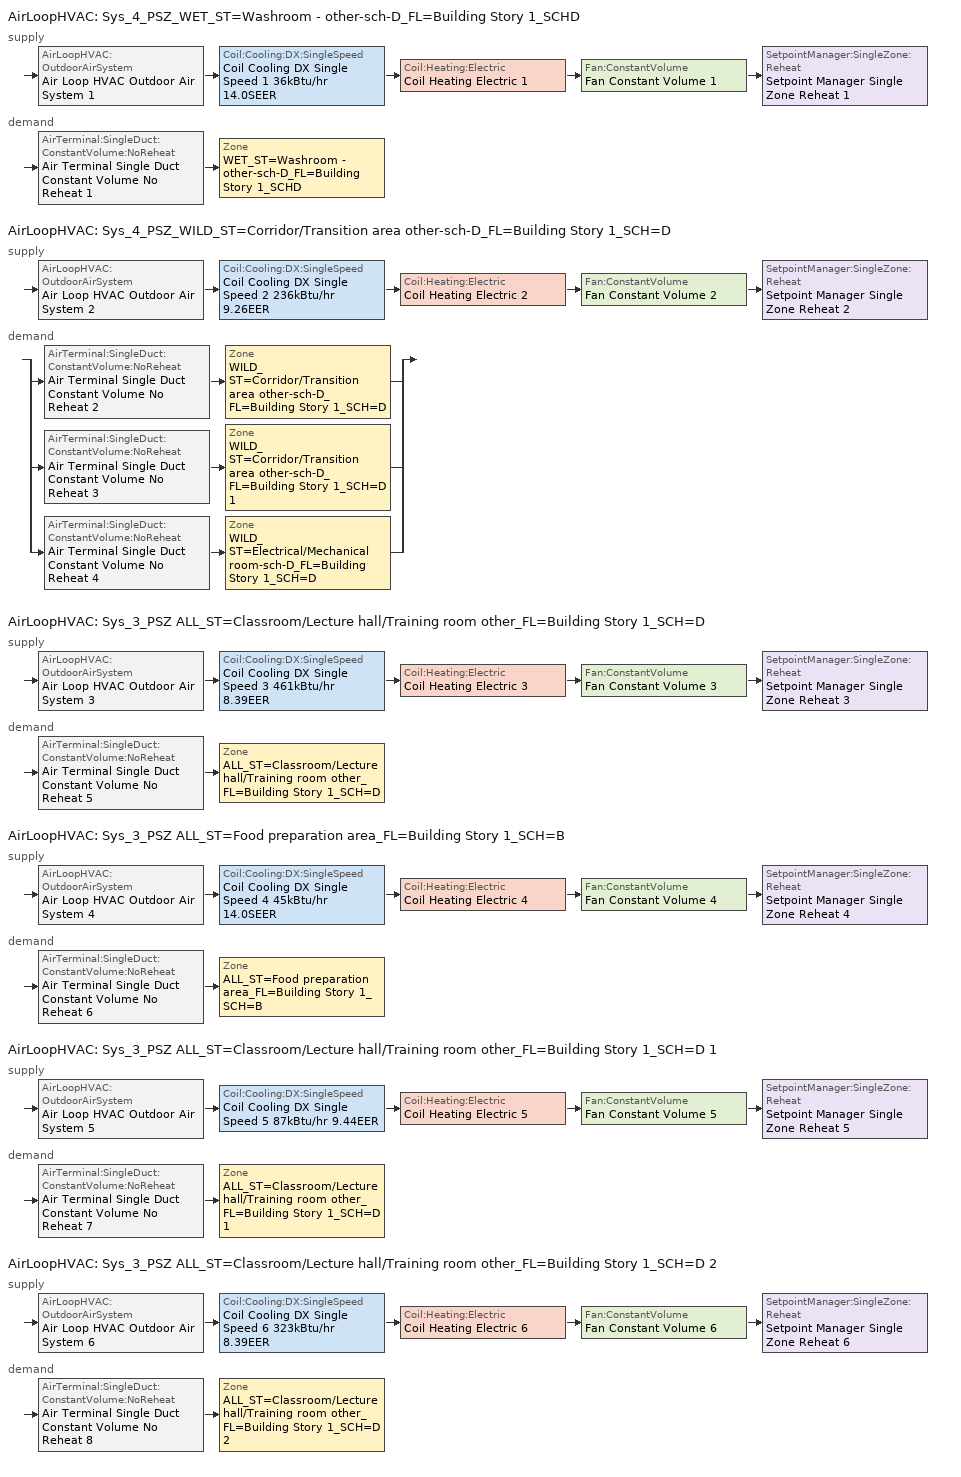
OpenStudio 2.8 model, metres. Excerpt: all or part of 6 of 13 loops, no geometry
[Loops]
AirLoopHVAC 'Sys_4_PSZ_WET_ST=Washroom - other-sch-D_FL=Building Story 1_SCHD'
 supply: AirLoopHVAC:OutdoorAirSystem 'Air Loop HVAC Outdoor Air System 1' > Coil:Cooling:DX:SingleSpeed 'Coil Cooling DX Single Speed 1 36kBtu/hr 14.0SEER' > Coil:Heating:Electric 'Coil Heating Electric 1' > Fan:ConstantVolume 'Fan Constant Volume 1' > SetpointManager:SingleZone:Reheat 'Setpoint Manager Single Zone Reheat 1'
 demand: AirTerminal:SingleDuct:ConstantVolume:NoReheat 'Air Terminal Single Duct Constant Volume No Reheat 1' > Zone 'WET_ST=Washroom - other-sch-D_FL=Building Story 1_SCHD'
AirLoopHVAC 'Sys_4_PSZ_WILD_ST=Corridor/Transition area other-sch-D_FL=Building Story 1_SCH=D'
 supply: AirLoopHVAC:OutdoorAirSystem 'Air Loop HVAC Outdoor Air System 2' > Coil:Cooling:DX:SingleSpeed 'Coil Cooling DX Single Speed 2 236kBtu/hr 9.26EER' > Coil:Heating:Electric 'Coil Heating Electric 2' > Fan:ConstantVolume 'Fan Constant Volume 2' > SetpointManager:SingleZone:Reheat 'Setpoint Manager Single Zone Reheat 2'
 demand: split
  | AirTerminal:SingleDuct:ConstantVolume:NoReheat 'Air Terminal Single Duct Constant Volume No Reheat 2' > Zone 'WILD_ST=Corridor/Transition area other-sch-D_FL=Building Story 1_SCH=D'
  | AirTerminal:SingleDuct:ConstantVolume:NoReheat 'Air Terminal Single Duct Constant Volume No Reheat 3' > Zone 'WILD_ST=Corridor/Transition area other-sch-D_FL=Building Story 1_SCH=D 1'
  | AirTerminal:SingleDuct:ConstantVolume:NoReheat 'Air Terminal Single Duct Constant Volume No Reheat 4' > Zone 'WILD_ST=Electrical/Mechanical room-sch-D_FL=Building Story 1_SCH=D'
AirLoopHVAC 'Sys_3_PSZ ALL_ST=Classroom/Lecture hall/Training room other_FL=Building Story 1_SCH=D'
 supply: AirLoopHVAC:OutdoorAirSystem 'Air Loop HVAC Outdoor Air System 3' > Coil:Cooling:DX:SingleSpeed 'Coil Cooling DX Single Speed 3 461kBtu/hr 8.39EER' > Coil:Heating:Electric 'Coil Heating Electric 3' > Fan:ConstantVolume 'Fan Constant Volume 3' > SetpointManager:SingleZone:Reheat 'Setpoint Manager Single Zone Reheat 3'
 demand: AirTerminal:SingleDuct:ConstantVolume:NoReheat 'Air Terminal Single Duct Constant Volume No Reheat 5' > Zone 'ALL_ST=Classroom/Lecture hall/Training room other_FL=Building Story 1_SCH=D'
AirLoopHVAC 'Sys_3_PSZ ALL_ST=Food preparation area_FL=Building Story 1_SCH=B'
 supply: AirLoopHVAC:OutdoorAirSystem 'Air Loop HVAC Outdoor Air System 4' > Coil:Cooling:DX:SingleSpeed 'Coil Cooling DX Single Speed 4 45kBtu/hr 14.0SEER' > Coil:Heating:Electric 'Coil Heating Electric 4' > Fan:ConstantVolume 'Fan Constant Volume 4' > SetpointManager:SingleZone:Reheat 'Setpoint Manager Single Zone Reheat 4'
 demand: AirTerminal:SingleDuct:ConstantVolume:NoReheat 'Air Terminal Single Duct Constant Volume No Reheat 6' > Zone 'ALL_ST=Food preparation area_FL=Building Story 1_SCH=B'
AirLoopHVAC 'Sys_3_PSZ ALL_ST=Classroom/Lecture hall/Training room other_FL=Building Story 1_SCH=D 1'
 supply: AirLoopHVAC:OutdoorAirSystem 'Air Loop HVAC Outdoor Air System 5' > Coil:Cooling:DX:SingleSpeed 'Coil Cooling DX Single Speed 5 87kBtu/hr 9.44EER' > Coil:Heating:Electric 'Coil Heating Electric 5' > Fan:ConstantVolume 'Fan Constant Volume 5' > SetpointManager:SingleZone:Reheat 'Setpoint Manager Single Zone Reheat 5'
 demand: AirTerminal:SingleDuct:ConstantVolume:NoReheat 'Air Terminal Single Duct Constant Volume No Reheat 7' > Zone 'ALL_ST=Classroom/Lecture hall/Training room other_FL=Building Story 1_SCH=D 1'
AirLoopHVAC 'Sys_3_PSZ ALL_ST=Classroom/Lecture hall/Training room other_FL=Building Story 1_SCH=D 2'
 supply: AirLoopHVAC:OutdoorAirSystem 'Air Loop HVAC Outdoor Air System 6' > Coil:Cooling:DX:SingleSpeed 'Coil Cooling DX Single Speed 6 323kBtu/hr 8.39EER' > Coil:Heating:Electric 'Coil Heating Electric 6' > Fan:ConstantVolume 'Fan Constant Volume 6' > SetpointManager:SingleZone:Reheat 'Setpoint Manager Single Zone Reheat 6'
 demand: AirTerminal:SingleDuct:ConstantVolume:NoReheat 'Air Terminal Single Duct Constant Volume No Reheat 8' > Zone 'ALL_ST=Classroom/Lecture hall/Training room other_FL=Building Story 1_SCH=D 2'
[Sizing:Zone] Zone Cooling Design Supply Air Temperature Input Method=SupplyAirTemperature; Zone Cooling Design Supply Air Temperature {C}=13; Zone Cooling Design Supply Air Temperature Difference {deltaC}=11.11; Zone Heating Design Supply Air Temperature Input Method=SupplyAirTemperature; Zone Heating Design Supply Air Temperature {C}=43; Zone Heating Design Supply Air Temperature Difference {deltaC}=11.11; Zone Cooling Design Supply Air Humidity Ratio {kg-H2O/kg-air}=0.0085; Zone Heating Design Supply Air Humidity Ratio {kg-H2O/kg-air}=0.008; Zone Heating Sizing Factor=1.3; Zone Cooling Sizing Factor=1.1; Cooling Design Air Flow Method=DesignDay; Heating Design Air Flow Method=DesignDay; Account for Dedicated Outdoor Air System=No; Dedicated Outdoor Air System Control Strategy=NeutralSupplyAir; Dedicated Outdoor Air Low Setpoint Temperature for Design {C}=autosize; Dedicated Outdoor Air High Setpoint Temperature for Design {C}=autosize
WET_ST=Washroom - other-sch-D_FL=Building Story 1_SCHD; ALL_ST=Classroom/Lecture hall/Training room other_FL=Building Story 1_SCH=D; ALL_ST=Food preparation area_FL=Building Story 1_SCH=B; ALL_ST=Classroom/Lecture hall/Training room other_FL=Building Story 1_SCH=D 1; ALL_ST=Classroom/Lecture hall/Training room other_FL=Building Story 1_SCH=D 2; WILD_ST=Corridor/Transition area other-sch-D_FL=Building Story 1_SCH=D; WILD_ST=Corridor/Transition area other-sch-D_FL=Building Story 1_SCH=D 1; WILD_ST=Electrical/Mechanical room-sch-D_FL=Building Story 1_SCH=D
[Zone equipment]
WET_ST=Washroom - other-sch-D_FL=Building Story 1_SCHD: Air Terminal Single Duct Constant Volume No Reheat 1, Zone HVAC Baseboard Convective Electric 1
ALL_ST=Classroom/Lecture hall/Training room other_FL=Building Story 1_SCH=D: Air Terminal Single Duct Constant Volume No Reheat 5, Zone HVAC Baseboard Convective Electric 5
ALL_ST=Food preparation area_FL=Building Story 1_SCH=B: Air Terminal Single Duct Constant Volume No Reheat 6, Zone HVAC Baseboard Convective Electric 6
ALL_ST=Classroom/Lecture hall/Training room other_FL=Building Story 1_SCH=D 1: Air Terminal Single Duct Constant Volume No Reheat 7, Zone HVAC Baseboard Convective Electric 7
ALL_ST=Classroom/Lecture hall/Training room other_FL=Building Story 1_SCH=D 2: Air Terminal Single Duct Constant Volume No Reheat 8, Zone HVAC Baseboard Convective Electric 8
WILD_ST=Corridor/Transition area other-sch-D_FL=Building Story 1_SCH=D: Air Terminal Single Duct Constant Volume No Reheat 2, Zone HVAC Baseboard Convective Electric 2
WILD_ST=Corridor/Transition area other-sch-D_FL=Building Story 1_SCH=D 1: Air Terminal Single Duct Constant Volume No Reheat 3, Zone HVAC Baseboard Convective Electric 3
WILD_ST=Electrical/Mechanical room-sch-D_FL=Building Story 1_SCH=D: Air Terminal Single Duct Constant Volume No Reheat 4, Zone HVAC Baseboard Convective Electric 4
[AirLoopHVAC] Design Supply Air Flow Rate {m3/s}=AutoSize
Name | Availability Schedule
Sys_4_PSZ_WET_ST=Washroom - other-sch-D_FL=Building Story 1_SCHD | Sys_4_PSZ_WET_ST=Washroom - other-sch-D_FL=Building Story 1_SCHD Occ Sch
Sys_4_PSZ_WILD_ST=Corridor/Transition area other-sch-D_FL=Building Story 1_SCH=D | Sys_4_PSZ_WILD_ST=Corridor/Transition area other-sch-D_FL=Building Story 1_SCH=D Occ Sch
Sys_3_PSZ ALL_ST=Classroom/Lecture hall/Training room other_FL=Building Story 1_SCH=D | Sys_3_PSZ ALL_ST=Classroom/Lecture hall/Training room other_FL=Building Story 1_SCH=D Occ Sch
Sys_3_PSZ ALL_ST=Food preparation area_FL=Building Story 1_SCH=B | Sys_3_PSZ ALL_ST=Food preparation area_FL=Building Story 1_SCH=B Occ Sch
Sys_3_PSZ ALL_ST=Classroom/Lecture hall/Training room other_FL=Building Story 1_SCH=D 1 | Sys_3_PSZ ALL_ST=Classroom/Lecture hall/Training room other_FL=Building Story 1_SCH=D 1 Occ Sch
Sys_3_PSZ ALL_ST=Classroom/Lecture hall/Training room other_FL=Building Story 1_SCH=D 2 | Sys_3_PSZ ALL_ST=Classroom/Lecture hall/Training room other_FL=Building Story 1_SCH=D 2 Occ Sch
[Sizing:System] Type of Load to Size On=Sensible; Design Outdoor Air Flow Rate {m3/s}=Autosize; Central Heating Maximum System Air Flow Ratio=1; Preheat Design Temperature {C}=7; Preheat Design Humidity Ratio {kg-H2O/kg-Air}=0.008; Precool Design Temperature {C}=13; Precool Design Humidity Ratio {kg-H2O/kg-Air}=0.008; Central Cooling Design Supply Air Temperature {C}=13; Central Heating Design Supply Air Temperature {C}=43; Sizing Option=NonCoincident; 100% Outdoor Air in Cooling=No; 100% Outdoor Air in Heating=No; Central Cooling Design Supply Air Humidity Ratio {kg-H2O/kg-Air}=0.0085; Central Heating Design Supply Air Humidity Ratio {kg-H2O/kg-Air}=0.008; Cooling Design Air Flow Method=DesignDay; Cooling Design Air Flow Rate {m3/s}=0; Heating Design Air Flow Method=DesignDay; Heating Design Air Flow Rate {m3/s}=0; System Outdoor Air Method=ZoneSum; Zone Maximum Outdoor Air Fraction=1; Cooling Supply Air Flow Rate Per Floor Area {m3/s-m2}=0.00996765; Cooling Fraction of Autosized Cooling Supply Air Flow Rate=1; Cooling Supply Air Flow Rate Per Unit Cooling Capacity {m3/s-W}=3.94755e-05; Heating Supply Air Flow Rate Per Floor Area {m3/s-m2}=0.00996765; Heating Fraction of Autosized Heating Supply Air Flow Rate=1; Heating Fraction of Autosized Cooling Supply Air Flow Rate=1; Heating Supply Air Flow Rate Per Unit Heating Capacity {m3/s-W}=3.15882e-05; Cooling Design Capacity Method=CoolingDesignCapacity; Cooling Design Capacity {W}=autosize; Cooling Design Capacity Per Floor Area {W/m2}=234.7; Fraction of Autosized Cooling Design Capacity=1; Heating Design Capacity Method=HeatingDesignCapacity; Heating Design Capacity {W}=autosize; Heating Design Capacity Per Floor Area {W/m2}=157; Fraction of Autosized Heating Design Capacity=1; Central Cooling Capacity Control Method=OnOff
Sys_4_PSZ_WET_ST=Washroom - other-sch-D_FL=Building Story 1_SCHD; Sys_4_PSZ_WILD_ST=Corridor/Transition area other-sch-D_FL=Building Story 1_SCH=D; Sys_3_PSZ ALL_ST=Classroom/Lecture hall/Training room other_FL=Building Story 1_SCH=D; Sys_3_PSZ ALL_ST=Food preparation area_FL=Building Story 1_SCH=B; Sys_3_PSZ ALL_ST=Classroom/Lecture hall/Training room other_FL=Building Story 1_SCH=D 1; Sys_3_PSZ ALL_ST=Classroom/Lecture hall/Training room other_FL=Building Story 1_SCH=D 2
[Fan:ConstantVolume] Availability Schedule=Always On Discrete; Fan Total Efficiency=0.39975; Pressure Rise {Pa}=640; Maximum Flow Rate {m3/s}=AutoSize; Motor Efficiency=0.615
Fan Constant Volume 1; Fan Constant Volume 2; Fan Constant Volume 3; Fan Constant Volume 4; Fan Constant Volume 5; Fan Constant Volume 6
[Coil:Heating:Electric] Availability Schedule=Always On Discrete
Coil Heating Electric 1; Coil Heating Electric 2; Coil Heating Electric 3; Coil Heating Electric 4; Coil Heating Electric 5; Coil Heating Electric 6
[Coil:Cooling:DX:SingleSpeed] Availability Schedule=Always On Discrete; Rated Total Cooling Capacity {W}=autosize; Rated Sensible Heat Ratio=autosize; Rated Air Flow Rate {m3/s}=autosize; Rated Evaporator Fan Power Per Volume Flow Rate {W/(m3/s)}=773.3; Total Cooling Capacity Function of Temperature Curve=DXCOOL-NECB2011-REF-CAPFT; Total Cooling Capacity Function of Flow Fraction Curve=DXCOOL-NECB2011-REF-CAPFFLOW; Energy Input Ratio Function of Temperature Curve=DXCOOL-NECB2011-REF-COOLEIRFT; Energy Input Ratio Function of Flow Fraction Curve=DXCOOL-NECB2011-REF-COOLEIRFFLOW; Part Load Fraction Correlation Curve=DXCOOL-NECB2011-REF-COOLPLFFPLR; Condenser Type=AirCooled; Evaporative Condenser Effectiveness=0; Evaporative Condenser Air Flow Rate {m3/s}=Autosize; Evaporative Condenser Pump Rated Power Consumption {W}=Autosize; Crankcase Heater Capacity {W}=0; Maximum Outdoor Dry-Bulb Temperature for Crankcase Heater Operation {C}=0; Basin Heater Capacity {W/K}=0; Basin Heater Setpoint Temperature {C}=10
Name | Rated COP {W/W}
Coil Cooling DX Single Speed 1 36kBtu/hr 14.0SEER; Coil Cooling DX Single Speed 4 45kBtu/hr 14.0SEER | 4.11713
Coil Cooling DX Single Speed 2 236kBtu/hr 9.26EER | 3.21949
Coil Cooling DX Single Speed 3 461kBtu/hr 8.39EER; Coil Cooling DX Single Speed 6 323kBtu/hr 8.39EER | 2.92983
Coil Cooling DX Single Speed 5 87kBtu/hr 9.44EER | 3.27943
[Controller:OutdoorAir] Minimum Outdoor Air Flow Rate {m3/s}=autosize; Maximum Outdoor Air Flow Rate {m3/s}=Autosize; Economizer Control Action Type=ModulateFlow; Lockout Type=NoLockout; Minimum Limit Type=FixedMinimum; High Humidity Control=No
Name | Economizer Control Type | Economizer Maximum Limit Dry-Bulb Temperature {C} | Economizer Maximum Limit Enthalpy {J/kg} | Economizer Minimum Limit Dry-Bulb Temperature {C} | Minimum Outdoor Air Schedule | Controller Mechanical Ventilation | Heat Recovery Bypass Control Type
Controller Outdoor Air 1 | NoEconomizer | 28 | 64000 | -100 | Sys_4_PSZ_WET_ST=Washroom - other-sch-D_FL=Building Story 1_SCHD Occ Sch | Controller Mechanical Ventilation 1 | BypassWhenWithinEconomizerLimits
Controller Outdoor Air 2 | DifferentialEnthalpy |  |  |  | Sys_4_PSZ_WILD_ST=Corridor/Transition area other-sch-D_FL=Building Story 1_SCH=D Occ Sch | Controller Mechanical Ventilation 2 | BypassWhenWithinEconomizerLimits
Controller Outdoor Air 3 | DifferentialEnthalpy |  |  |  | Sys_3_PSZ ALL_ST=Classroom/Lecture hall/Training room other_FL=Building Story 1_SCH=D Occ Sch | Controller Mechanical Ventilation 3 | BypassWhenOAFlowGreaterThanMinimum
Controller Outdoor Air 4 | NoEconomizer | 28 | 64000 | -100 | Sys_3_PSZ ALL_ST=Food preparation area_FL=Building Story 1_SCH=B Occ Sch | Controller Mechanical Ventilation 4 | BypassWhenWithinEconomizerLimits
Controller Outdoor Air 5 | DifferentialEnthalpy |  |  |  | Sys_3_PSZ ALL_ST=Classroom/Lecture hall/Training room other_FL=Building Story 1_SCH=D 1 Occ Sch | Controller Mechanical Ventilation 5 | BypassWhenWithinEconomizerLimits
Controller Outdoor Air 6 | DifferentialEnthalpy |  |  |  | Sys_3_PSZ ALL_ST=Classroom/Lecture hall/Training room other_FL=Building Story 1_SCH=D 2 Occ Sch | Controller Mechanical Ventilation 6 | BypassWhenOAFlowGreaterThanMinimum
[Controller:MechanicalVentilation] Availability Schedule=Always On Discrete; System Outdoor Air Method=ZoneSum
Controller Mechanical Ventilation 1; Controller Mechanical Ventilation 2; Controller Mechanical Ventilation 3; Controller Mechanical Ventilation 4; Controller Mechanical Ventilation 5; Controller Mechanical Ventilation 6
[AirLoopHVAC:OutdoorAirSystem]
Name | Controller
Air Loop HVAC Outdoor Air System 1 | Controller Outdoor Air 1
Air Loop HVAC Outdoor Air System 2 | Controller Outdoor Air 2
Air Loop HVAC Outdoor Air System 3 | Controller Outdoor Air 3
Air Loop HVAC Outdoor Air System 4 | Controller Outdoor Air 4
Air Loop HVAC Outdoor Air System 5 | Controller Outdoor Air 5
Air Loop HVAC Outdoor Air System 6 | Controller Outdoor Air 6
[SetpointManager:SingleZone:Reheat] Minimum Supply Air Temperature {C}=13; Maximum Supply Air Temperature {C}=43
Name | Control Zone
Setpoint Manager Single Zone Reheat 1 | WET_ST=Washroom - other-sch-D_FL=Building Story 1_SCHD
Setpoint Manager Single Zone Reheat 2 | WILD_ST=Corridor/Transition area other-sch-D_FL=Building Story 1_SCH=D
Setpoint Manager Single Zone Reheat 3 | ALL_ST=Classroom/Lecture hall/Training room other_FL=Building Story 1_SCH=D
Setpoint Manager Single Zone Reheat 4 | ALL_ST=Food preparation area_FL=Building Story 1_SCH=B
Setpoint Manager Single Zone Reheat 5 | ALL_ST=Classroom/Lecture hall/Training room other_FL=Building Story 1_SCH=D 1
Setpoint Manager Single Zone Reheat 6 | ALL_ST=Classroom/Lecture hall/Training room other_FL=Building Story 1_SCH=D 2
[AirTerminal:SingleDuct:ConstantVolume:NoReheat] Availability Schedule=Always On Discrete; Maximum Air Flow Rate {m3/s}=AutoSize
Air Terminal Single Duct Constant Volume No Reheat 1; Air Terminal Single Duct Constant Volume No Reheat 2; Air Terminal Single Duct Constant Volume No Reheat 3; Air Terminal Single Duct Constant Volume No Reheat 4; Air Terminal Single Duct Constant Volume No Reheat 5; Air Terminal Single Duct Constant Volume No Reheat 6; Air Terminal Single Duct Constant Volume No Reheat 7; Air Terminal Single Duct Constant Volume No Reheat 8
[ZoneHVAC:Baseboard:Convective:Electric] Availability Schedule=Always On Discrete; Nominal Capacity {W}=autosize; Efficiency=1
Zone HVAC Baseboard Convective Electric 1; Zone HVAC Baseboard Convective Electric 2; Zone HVAC Baseboard Convective Electric 3; Zone HVAC Baseboard Convective Electric 4; Zone HVAC Baseboard Convective Electric 5; Zone HVAC Baseboard Convective Electric 6; Zone HVAC Baseboard Convective Electric 7; Zone HVAC Baseboard Convective Electric 8
[Schedule:Ruleset]
Name | Default Day Schedule | Summer Design Day Schedule | Winter Design Day Schedule
Sys_3_PSZ ALL_ST=Classroom/Lecture hall/Training room other_FL=Building Story 1_SCH=D Occ Sch | Sys_3_PSZ ALL_ST=Classroom/Lecture hall/Training room other_FL=Building Story 1_SCH=D Occ Sch Default | Sys_3_PSZ ALL_ST=Classroom/Lecture hall/Training room other_FL=Building Story 1_SCH=D Occ Sch Summer Design Day | Sys_3_PSZ ALL_ST=Classroom/Lecture hall/Training room other_FL=Building Story 1_SCH=D Occ Sch Winter Design Day
Sys_3_PSZ ALL_ST=Classroom/Lecture hall/Training room other_FL=Building Story 1_SCH=D 1 Occ Sch | Sys_3_PSZ ALL_ST=Classroom/Lecture hall/Training room other_FL=Building Story 1_SCH=D 1 Occ Sch Default | Sys_3_PSZ ALL_ST=Classroom/Lecture hall/Training room other_FL=Building Story 1_SCH=D 1 Occ Sch Summer Design Day | Sys_3_PSZ ALL_ST=Classroom/Lecture hall/Training room other_FL=Building Story 1_SCH=D 1 Occ Sch Winter Design Day
Sys_3_PSZ ALL_ST=Classroom/Lecture hall/Training room other_FL=Building Story 1_SCH=D 2 Occ Sch | Sys_3_PSZ ALL_ST=Classroom/Lecture hall/Training room other_FL=Building Story 1_SCH=D 2 Occ Sch Default | Sys_3_PSZ ALL_ST=Classroom/Lecture hall/Training room other_FL=Building Story 1_SCH=D 2 Occ Sch Summer Design Day | Sys_3_PSZ ALL_ST=Classroom/Lecture hall/Training room other_FL=Building Story 1_SCH=D 2 Occ Sch Winter Design Day
Sys_3_PSZ ALL_ST=Food preparation area_FL=Building Story 1_SCH=B Occ Sch | Sys_3_PSZ ALL_ST=Food preparation area_FL=Building Story 1_SCH=B Occ Sch Default | Sys_3_PSZ ALL_ST=Food preparation area_FL=Building Story 1_SCH=B Occ Sch Summer Design Day | Sys_3_PSZ ALL_ST=Food preparation area_FL=Building Story 1_SCH=B Occ Sch Winter Design Day
Sys_4_PSZ_WET_ST=Washroom - other-sch-D_FL=Building Story 1_SCHD Occ Sch | Sys_4_PSZ_WET_ST=Washroom - other-sch-D_FL=Building Story 1_SCHD Occ Sch Default | Sys_4_PSZ_WET_ST=Washroom - other-sch-D_FL=Building Story 1_SCHD Occ Sch Summer Design Day | Sys_4_PSZ_WET_ST=Washroom - other-sch-D_FL=Building Story 1_SCHD Occ Sch Winter Design Day
Sys_4_PSZ_WILD_ST=Corridor/Transition area other-sch-D_FL=Building Story 1_SCH=D Occ Sch | Sys_4_PSZ_WILD_ST=Corridor/Transition area other-sch-D_FL=Building Story 1_SCH=D Occ Sch Default | Sys_4_PSZ_WILD_ST=Corridor/Transition area other-sch-D_FL=Building Story 1_SCH=D Occ Sch Summer Design Day | Sys_4_PSZ_WILD_ST=Corridor/Transition area other-sch-D_FL=Building Story 1_SCH=D Occ Sch Winter Design Day
[Schedule:Day]
Sys_4_PSZ_WET_ST=Washroom - other-sch-D_FL=Building Story 1_SCHD Occ Sch Default; Sys_4_PSZ_WILD_ST=Corridor/Transition area other-sch-D_FL=Building Story 1_SCH=D Occ Sch Default: 9, 0, 0, 18, 0, 1, 19, 0, 0, 22, 0, 1, 24, 0, 0
Sys_4_PSZ_WET_ST=Washroom - other-sch-D_FL=Building Story 1_SCHD Occ Sch Winter Design Day; Sys_4_PSZ_WET_ST=Washroom - other-sch-D_FL=Building Story 1_SCHD Occ Sch Summer Design Day; Sys_4_PSZ_WILD_ST=Corridor/Transition area other-sch-D_FL=Building Story 1_SCH=D Occ Sch Winter Design Day; Sys_4_PSZ_WILD_ST=Corridor/Transition area other-sch-D_FL=Building Story 1_SCH=D Occ Sch Summer Design Day: 24, 0, 1
[Schedule:Rule]
Sys_4_PSZ_WET_ST=Washroom - other-sch-D_FL=Building Story 1_SCHD Occ Sch Sunday Rule: Schedule Ruleset=Sys_4_PSZ_WET_ST=Washroom - other-sch-D_FL=Building Story 1_SCHD Occ Sch; Rule Order=0; Day Schedule=Sys_4_PSZ_WET_ST=Washroom - other-sch-D_FL=Building Story 1_SCHD Occ Sch Sunday; Apply Sunday=Yes; Apply Saturday=Yes; Date Specification Type=DateRange; Start Month=1; Start Day=1; End Month=12; End Day=31
[Schedule:Constant]
Always On Discrete: Value=1
[Curve:Biquadratic] Minimum Value of x=13; Maximum Value of x=24; Minimum Value of y=24; Maximum Value of y=46
Name | Coefficient1 Constant | Coefficient2 x | Coefficient3 x**2 | Coefficient4 y | Coefficient5 y**2 | Coefficient6 x*y
DXCOOL-NECB2011-REF-CAPFT | 0.867905 | 0.0142459 | 0.00055436 | -0.0075575 | 3.3e-05 | -0.0001918
DXCOOL-NECB2011-REF-COOLEIRFT | 0.116936 | 0.0284933 | -0.0004112 | 0.0214108 | 0.00016103 | -0.0006791
[Curve:Quadratic] Coefficient1 Constant=1; Coefficient2 x=0; Coefficient3 x**2=0; Minimum Value of x=0; Maximum Value of x=1
DXCOOL-NECB2011-REF-CAPFFLOW; DXCOOL-NECB2011-REF-COOLEIRFFLOW
[Curve:Cubic]
DXCOOL-NECB2011-REF-COOLPLFFPLR: Coefficient1 Constant=0.0277; Coefficient2 x=4.9151; Coefficient3 x**2=-8.184; Coefficient4 x**3=4.2702; Minimum Value of x=0.7; Maximum Value of x=1
